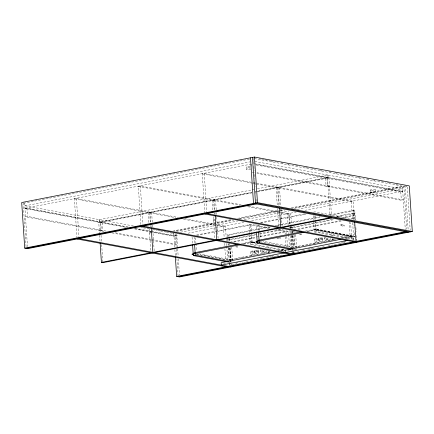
<?xml version="1.0" encoding="UTF-8"?>
<svg xmlns="http://www.w3.org/2000/svg" width="434" height="434" viewBox="0 0 434 434"><rect width="100%" height="100%" fill="white"/><g stroke="black" fill="none" stroke-linecap="round" stroke-linejoin="round"><path stroke-width="0.33" stroke-dasharray="2.17 1.63" d="M261.056 250.044C260.053 253.147 263.281 253.087 262.082 250.065M260.856 249.55C259.044 253.196 263.698 254.492 262.521 250.027M324.789 237.056C322.977 240.702 327.632 241.998 326.455 237.534M325.44 237.072C323.308 239.335 327.095 242.063 326.015 237.572M264.203 250.537C261.952 252.149 265.228 251.709 265.093 252.132C263.411 253.809 262.076 250.217 264.241 250.114M328.142 238.044C325.891 239.655 329.162 239.215 329.026 239.639C327.35 241.315 326.015 237.723 328.18 237.62M23.62 202.879L24.581 203.058L250.695 158.871M25.156 205.808L99.435 219.647L99.598 222.067L25.318 208.228L25.156 205.808L250.158 161.839M25.318 208.228L253.635 163.613M128.079 226.971L26.935 208.125L24.944 208.515L126.088 227.362M77.019 238.32L74.398 198.853L76.389 198.463L178.2 217.434M140.866 224.487L138.332 186.36L140.328 185.969L242.21 204.951M204.891 213.333L202.271 173.866L204.262 173.475L353.314 201.246L354.562 219.978M106.004 231.045L27.488 216.42L25.497 216.805L105.343 231.685M252.273 172.488L254.264 172.103M99.435 219.647L251.59 189.978M252.089 189.815L254.08 189.43M257.4 188.779L327.92 175.065L402.199 188.904L402.356 191.318L304.131 210.517M255.572 191.589L327.914 177.452L327.751 175.032L253.472 161.193L253.554 162.403M133.428 225.978L99.603 219.68L99.76 222.094L251.753 192.398L98.751 222.268L99.462 232.971M257.725 191.226L328.077 177.479L402.356 191.318M251.818 192.908L100.194 222.539L100.829 232.152M257.747 191.747L328.961 177.832L331.451 215.313M99.299 230.557L101.296 230.166L100.742 221.877M328.071 185.855L326.08 186.24L325.527 177.951M100.742 230.828L102.733 230.438L102.185 222.148M329.514 186.121L327.524 186.512L326.97 178.222M151.499 231.87L149.508 232.261L150.951 232.526M214.776 219.506L213.447 219.761L214.884 220.033M151.558 232.7L149.562 233.085L151.005 233.356M215.492 220.206L213.501 220.591L214.944 220.863M230.828 219.653L173.633 230.828L175.076 231.1L232.271 219.924M237.479 218.356L278.709 210.295M279.377 210.164L282.035 209.649M291.344 207.826L402.405 186.126L405.302 229.705M238.917 218.622L283.478 209.915M291.458 208.358L403.848 186.392L406.696 229.304M176.519 231.365L233.709 220.19M239.693 219.024L284.916 210.186M294.23 208.363L406.615 186.403M180.517 232.223L237.599 221.069M244.233 219.772L280.076 212.768M280.738 212.638L288.702 211.081M297.333 209.394L402.199 188.904M134.247 228.523L174.045 235.939L179.351 234.897M187.982 233.21L215.193 227.893M215.855 227.763L243.729 222.316M251.698 220.76L278.91 215.443M279.572 215.313L296.167 212.074M151.922 240.36L174.549 244.575L176.54 244.19L175.987 235.901L173.996 236.286L151.374 232.071M183.528 219.186L223.45 226.624L225.441 226.233L226.152 236.937M252.843 183.289L351.323 201.636L353.314 201.246M256.38 165.066L400.777 191.969L402.768 191.584L255.713 164.182M196.64 234.973L215.199 231.349M215.861 231.219L250.988 224.356L272.02 228.273M260.579 222.479L279.133 218.855M279.794 218.725L304.977 213.805M313.592 212.123L314.921 211.863L352.392 218.844L350.401 219.23M196.759 235.499L216.637 231.615M217.304 231.49L250.434 225.013L250.917 232.261M260.693 223.005L280.576 219.121M281.237 218.991L305.758 214.201M256.933 173.356L401.325 200.264L403.316 199.873L256.928 172.596M227.573 236.888L227.438 234.865L269.178 226.705M275.14 225.539L281.102 224.373M281.769 224.248L320.194 216.734M329.471 214.922L353.319 210.262L354.762 210.533L355.392 219.995M227.438 234.865L228.881 235.13L269.959 227.101M277.245 225.68L279.897 225.159M280.559 225.034L321.632 217.005M330.247 215.324L354.762 210.533M336.144 216.42L353.276 213.072L354.719 213.338L355.12 219.403M337.587 216.685L354.719 213.338M256.179 234.295L226.364 240.121L227.807 240.387L256.293 234.821M259.494 233.644L281.357 229.374M288.973 227.888L333.697 219.148M341.645 217.591L352.245 215.519L353.688 215.79L343.75 217.732M259.608 234.176L283.456 229.515M290.086 228.219L334.473 219.544M230.02 242.205L255.865 237.154M256.527 237.024L285.024 231.458L285.198 234.094M293.954 229.711L341.005 220.515M234.11 241.955L255.979 237.68M259.955 236.904L288.453 231.338L288.626 233.959M298.049 229.461L342.448 220.787M241.396 243.582L251.27 241.657L255.214 242.389M305.33 231.089L315.203 229.163L352.674 236.139L352.733 237.04L344.835 238.581M243.62 243.702L251.574 242.145L251.091 234.897M306.892 231.333L315.507 229.651L314.894 220.429M254.058 241.895L254.091 242.449L252.615 242.736L252.577 242.188L255.387 242.145M316.511 229.694L317.992 229.402L354.638 236.232L354.676 236.785L353.195 237.072L316.549 230.242L316.511 229.694L353.157 236.519L354.638 236.232M243.431 244.098L251.329 242.552L256.613 243.485M307.364 231.604L315.263 230.058L352.733 237.04M316.549 230.242L318.03 229.955L354.676 236.785M269.373 228.539L248.991 224.747L250.299 244.434L252.295 244.044L284.503 250.044M313.5 220.814L314.238 231.94L316.229 231.55L353.699 238.532L351.708 238.922L350.618 222.512M268.885 247.619L267.756 247.836L267.778 248.194L268.527 248.047M332.818 235.125L331.69 235.342L331.717 235.7L332.466 235.553M230.373 247.478L231.159 259.337L270.257 251.698M277.543 250.272L284.172 248.98M294.306 234.984L295.093 246.843L334.191 239.205M341.482 237.778L350.097 236.096L351.535 236.362M252.1 255.436L251.351 255.583L251.074 251.454L251.828 251.308L251.801 250.955L250.673 251.177L250.993 256.011M316.039 242.942L315.285 243.089L315.013 238.96L315.762 238.814L315.74 238.461L314.612 238.684L314.932 243.517M241.874 257.791L231.463 259.83L199.249 253.825M242.541 257.666L244.63 257.253M245.188 257.145L253.185 255.583M253.803 255.463L255.821 255.067M256.456 254.942L258.452 254.552M259.103 254.427L267.056 252.87M267.669 252.751L269.709 252.355M278.205 250.695L284.948 249.376M297.371 246.946L295.397 247.337L263.188 241.331M297.86 246.854L316.467 243.219M317.08 243.1L322.391 242.058M323.042 241.933L325.028 241.543M325.684 241.418L327.681 241.027M328.316 240.903L330.334 240.507M330.947 240.387L333.643 239.861M334.24 239.742L335.558 239.487M342.138 238.201L352.674 236.139M280.782 251.036L284.427 250.326M345.046 238.478L347.037 238.087M280.896 251.08L284.189 250.434M292.082 249.566L294.713 250.055L296.704 249.669M236.015 262.928L238 262.537M260.53 258.138L262.516 257.747M266.492 256.971L268.478 256.581M269.14 256.456L271.131 256.065M271.793 255.935L273.778 255.55M302.265 249.979L304.256 249.593M308.232 248.818L310.218 248.427M310.88 248.297L312.865 247.912M341.357 242.34L343.343 241.955M344.005 241.825L345.996 241.434M228.523 247.689L229.684 265.212L231.664 264.827M232.32 264.697L234.3 264.311M234.957 264.181L242.866 262.641M243.523 262.51L245.498 262.125M246.159 261.995L256.7 259.933M257.362 259.803L259.337 259.418M259.999 259.293L261.973 258.903M262.63 258.778L270.539 257.232M271.201 257.102L273.176 256.716M273.832 256.586L275.812 256.201M276.469 256.071L281.742 255.04M293.172 252.81L299.758 251.519M300.42 251.389L302.395 251.004M303.057 250.874L307.668 249.973M308.324 249.848L316.234 248.302M316.891 248.172L318.871 247.787M319.527 247.657L321.507 247.272M322.164 247.141L324.138 246.756M328.093 245.986L330.073 245.595M330.73 245.47L338.639 243.924M339.296 243.794L347.205 242.248M259.109 158.665L261.767 159.159M262.429 159.283L264.42 159.658M265.087 159.777L270.404 160.77M271.066 160.895L276.382 161.882M281.031 162.75L284.357 163.368M287.015 163.868L291.002 164.605M295.652 165.473L298.972 166.092M305.617 167.334L307.614 167.703M311.601 168.446L313.592 168.815M320.238 170.057L322.229 170.426M328.874 171.663L330.865 172.038M334.853 172.781L336.849 173.15M343.495 174.387L345.486 174.761M349.473 175.504L351.464 175.873M358.11 177.11L360.106 177.484M366.746 178.721L368.743 179.09M372.73 179.833L374.721 180.208M381.367 181.445L383.358 181.813M387.345 182.557L389.341 182.931M395.982 184.168L397.978 184.537M404.624 185.779L406.615 186.148M254.46 158.562L405.285 186.663L408.182 230.242M254.297 163.732L327.914 177.452M202.271 173.866L252.176 183.164M337.251 216.783L338.569 217.027M248.791 206.177L290.818 214.011L291.529 224.714M138.332 186.36L239.552 205.217M247.461 206.692L288.827 214.396L289.494 224.432M341.091 224.595L343.972 225.132M340.923 225.707L343.809 226.244M314.07 229.385L315.507 229.651M314.238 231.94L355.272 239.622M290.303 227.628L291.74 227.893M278.595 229.499L288.453 231.338M275.943 229.765L286.462 231.723L286.592 233.704M299.368 234.268L301.098 234.588M184.851 218.671L225.441 226.233M74.398 198.853L175.542 217.7M276.99 238.201L279.87 238.738M295.093 246.843L296.053 247.022M260.194 241.716L293.509 247.922M294.735 249.3L296.048 249.545M252.577 242.188L255.425 242.698M250.13 241.879L251.574 242.145M287.623 250.668L289.104 250.901M250.299 244.434L286.456 251.167M140.719 227.34L142.71 227.709M143.372 227.834L150.007 229.071M152.659 229.564L157.303 230.427M157.965 230.552L159.956 230.921M160.618 231.045L163.271 231.539M163.933 231.664L165.924 232.033M166.585 232.157L169.238 232.651M169.9 232.776L171.891 233.145M172.553 233.27L173.882 233.519L174.045 235.939M235.434 246.762L237.159 247.082M135.397 228.338L150.701 231.186M151.368 231.311L175.987 235.901M99.76 222.094L127.618 227.286M134.741 228.973L150.707 231.946M115.319 232.781L151.254 239.476M151.922 239.601L176.54 244.19M111.999 232.922L151.26 240.241M231.159 259.337L232.597 259.608M196.683 254.237L229.548 260.357M196.255 254.21L229.57 260.416M230.139 261.675L232.109 262.038M228.148 262.06L230.779 262.554M223.689 263.161L225.588 263.514M229.684 265.212L231.127 265.483M407.325 186.946L410.173 229.857M400.777 191.969L401.325 200.264M375.301 189.745L375.459 192.164M370.245 190.13L370.403 192.544M355.885 227.432L356.151 231.49M356.423 235.548L356.694 239.606M356.417 238.95L356.553 240.973M353.319 210.262L353.954 219.826M353.276 213.072L353.721 219.81M353.992 223.852L354.258 227.899M354.573 232.619L354.795 235.987M351.323 201.636L352.522 219.696M352.652 222.778L353.9 240.436M353.157 236.519L353.195 237.072M349.131 221.6L350.097 236.096M333.062 238.749L333.144 239.959M332.661 238.499L332.737 239.677L331.988 239.823L332.01 240.181M327.92 175.065L328.077 177.479M327.524 177.56L330.052 215.693M330.133 238.271L330.22 239.546L329.802 239.628L329.715 238.353L329.335 238.429L329.308 238.033M317.992 229.402L318.03 229.955M315.182 215.801L315.442 219.734M315.491 220.391L316.229 231.55M314.59 215.812L314.851 219.767M315.203 229.163L315.263 230.058M313.147 215.53L313.456 220.157M295.706 234.593L296.617 248.357M294.002 230.367L294.133 232.347M293.406 230.367L293.536 232.336M293.753 235.619L294.713 250.055M292.207 226.922L292.299 228.268M292.478 230.964L292.608 232.987M292.787 235.684L293.552 247.141M293.861 251.856L293.954 253.206M291.979 226.966L292.071 228.311M292.25 231.007L292.38 233.031M292.559 235.727L293.368 247.857M291.577 225.382L291.8 228.723M291.963 231.203L292.066 232.738M292.228 235.179L293.221 250.13M293.265 250.803L293.395 252.81M290.764 226.651L290.899 228.675M291.078 231.371L291.171 232.716M291.35 235.412L292.511 252.935M290.449 225.349L290.671 228.718M290.851 231.414L290.943 232.76M291.122 235.456L291.925 247.592M291.974 248.264L292.283 252.979M290.08 224.318L289.38 213.74L287.389 214.13L288.219 226.694M289.885 230.27L290.102 233.579M290.248 235.803L291.333 252.116M288.67 234.615L289.5 247.087M286.765 236.318L287.471 246.881M285.371 236.731L286.028 246.615M279.507 187.493L280.738 205.998M280.944 209.134L282.089 226.309M283.098 250.581L283.218 252.398M278.069 187.228L279.382 207.051M277.516 187.884L278.704 205.727M276.078 187.618L277.261 205.456M277.467 208.591L278.655 226.429M269.123 251.243L269.205 252.452M268.722 250.993L268.803 252.17L268.055 252.317L268.076 252.675M266.199 250.765L266.281 252.04L265.868 252.121L265.782 250.847L265.396 250.923L265.369 250.526M259.499 225.246L259.852 230.514M259.895 231.176L260.378 238.423M258.013 224.313L258.452 230.904M253.353 158.356L253.619 162.376M253.885 166.363L254.156 170.421M254.422 174.446L254.687 178.472M254.959 182.492L255.225 186.517M255.534 191.21L255.756 194.562M256.071 199.255L256.25 201.935M255.935 223.385L256.461 231.262M251.725 164.198L251.975 168.029M250.988 224.356L251.508 232.228M251.552 232.884L252.295 244.044M251.27 241.657L251.329 242.552M249.979 166.352A2.539 0.456 -3.8 0 0 246.224 166.992L246.387 169.439M231.767 247.065L232.684 260.85M229.336 238.521L229.515 241.217M229.96 247.96L230.904 262.114M230.948 262.787L231.083 264.811M229.467 242.861L229.602 244.83M229.819 248.112L230.731 261.897M228.881 235.13L229.06 237.837M229.103 238.51L229.282 241.217M229.732 247.977L230.769 263.53M227.85 237.582L228.072 240.951M228.251 243.648L228.344 244.993M227.617 237.566L227.845 240.946M228.024 243.653L228.121 245.101M228.295 247.711L229.467 265.429M226.195 237.604L226.418 240.951M226.586 243.485L226.732 245.633M226.776 246.3L227.709 260.351M223.45 226.624L224.161 237.327M224.562 243.349L224.741 246.024M224.915 248.698L225.675 260.069M215.573 199.987L216.23 209.899M216.409 212.541L216.539 214.526M216.712 217.168L218.15 238.803M214.13 199.721L214.792 209.633M215.009 212.937L215.096 214.255M213.582 200.378L214.195 209.627M214.418 212.931L214.504 214.255M212.139 200.112L212.844 210.68M213.235 216.631L214.716 238.928M204.262 173.475L206.882 212.942M195.566 237.74L195.913 243.007M195.956 243.669L196.439 250.917M194.079 236.807L194.519 243.398M192.088 237.192L192.522 243.756M176.698 234.051L177.631 248.129M177.674 248.801L178.168 256.174M178.341 258.859L179.41 274.95M175.255 233.78L176.101 246.523M176.28 249.203L176.725 255.908M176.904 258.588L178.103 276.691M173.812 233.514L174.707 246.924M174.88 249.604L175.282 255.637M151.634 212.481L152.296 222.392M152.47 225.04L152.6 227.02M152.779 229.662L154.216 251.297M150.197 212.215L150.853 222.127M151.075 225.43L151.162 226.749M149.643 212.872L150.262 222.121M150.479 225.425L150.565 226.749M148.206 212.606L148.905 223.174M149.301 229.125L150.782 251.422M140.328 185.969L142.857 224.101M101.035 235.244L101.491 242.107M101.659 244.613L102.858 262.673M99.608 235.201L100.037 241.667M76.389 198.463L79.01 237.93M26.935 208.125L27.488 216.42M24.581 203.058L27.478 246.642M23.143 202.792L26.078 247.044M237.675 246.295A0.564 0.45 -79.4 0 1 237.219 247.087A0.564 0.45 -79.4 0 1 236.834 246.328M277.223 238.152A0.564 0.45 -79.4 0 1 276.876 238.168M301.608 233.801A0.564 0.45 -79.4 0 1 301.158 234.593A0.564 0.45 -79.4 0 1 300.767 233.834M250.646 169.472A2.539 0.456 -3.8 0 1 247.255 169.699A2.539 0.456 -3.8 0 1 246.838 169.119A2.539 0.456 -3.8 0 1 250.141 168.766M249.968 167.155A2.539 0.456 -3.8 0 1 246.224 166.992M254.758 251.064L253.803 253.445L252.816 251.443L253.027 254.628L252.599 254.709L252.355 251.015L252.951 250.901L253.868 252.805L254.541 250.586L255.127 250.472L255.371 254.172L254.97 254.248L254.758 251.064M258.187 250.396L257.232 252.778L256.244 250.771L256.456 253.961L256.027 254.042L255.783 250.347L256.38 250.228L257.297 252.132L257.964 249.919L258.55 249.805L258.8 253.499L258.398 253.581L258.187 250.396M318.692 238.57L317.742 240.951L316.755 238.95L316.966 242.134L316.538 242.215L316.288 238.521L316.885 238.407L317.802 240.311L318.475 238.092L319.061 237.978L319.305 241.678L318.903 241.754L318.692 238.57M322.12 237.903L321.165 240.284L320.184 238.277L320.395 241.461L319.961 241.548L319.717 237.854L320.314 237.734L321.231 239.639L321.903 237.425L322.489 237.311L322.733 241.006L322.332 241.087L322.12 237.903M280.212 238.613A0.564 0.45 -79.4 0 0 280.152 237.658A0.564 0.45 -79.4 0 0 279.496 238.271A0.564 0.45 -79.4 0 0 280.212 238.613M344.151 226.119A0.564 0.45 -79.4 0 0 344.086 225.165A0.564 0.45 -79.4 0 0 343.435 225.778A0.564 0.45 -79.4 0 0 344.151 226.119M341.265 225.582A0.564 0.45 -79.4 0 0 341.205 224.628A0.564 0.45 -79.4 0 0 340.554 225.241A0.564 0.45 -79.4 0 0 341.265 225.582M371.531 192.826A2.539 0.456 -3.8 0 0 375.459 192.224A2.539 0.456 -3.8 0 0 371.808 192.018A2.539 0.456 -3.8 0 0 371.531 192.826M371.368 190.407A2.539 0.456 -3.8 0 0 375.296 189.804A2.539 0.456 -3.8 0 0 371.65 189.598A2.539 0.456 -3.8 0 0 371.368 190.407"/><path stroke-width="0.65" d="M175.374 256.982L176.665 276.425L179.546 276.963L412.3 231.479L409.273 185.882L254.454 157.037L21.7 202.521L24.727 248.118L27.613 248.655L256.38 203.947M24.727 248.118L257.481 202.635L412.3 231.479M26.17 248.384L254.942 203.682M100.129 243.007L101.415 262.407L330.187 217.7M331.63 217.966L102.858 262.673L101.415 262.407M238.201 244.206L193.993 252.848L194.052 253.744L240.794 244.613M301.478 231.843L257.926 240.355L257.986 241.25L304.071 232.244M193.591 253.711L192.11 254.004L192.148 254.552L193.483 254.801M257.036 241.315L256.049 241.51L256.082 242.058L257.416 242.308M192.148 254.552L193.135 254.362M256.082 242.058L257.563 241.771M192.609 245.069L193.309 255.572L195.3 255.181L228.827 261.425M256.548 232.575L257.243 243.078L259.234 242.687L292.76 248.932M278.134 251.552L221.156 262.689L221.313 265.103L347.195 240.507M284.758 250.261L341.07 239.253M176.665 276.425L405.432 231.718M178.103 276.691L406.875 231.989M410.309 231.864L255.49 203.02L252.463 157.428M408.318 232.255L253.499 203.41L250.472 157.819M206.926 213.615L355.983 241.385L354.692 221.986M204.935 214L356.873 242.308M257.243 243.078L290.769 249.322M142.992 226.109L293.487 254.145M141.001 226.494L291.496 254.536M193.309 255.572L227.492 261.941M79.053 238.602L230.991 266.91M77.062 238.988L226.119 266.758M285.089 250.196L285.252 252.61M279.463 208.201L280.733 227.362M254.454 157.037L257.481 202.635M258.539 232.185L259.234 242.687M215.183 215.579L216.799 239.856M194.6 244.678L195.3 255.181M151.249 228.072L152.86 252.349"/></g></svg>
